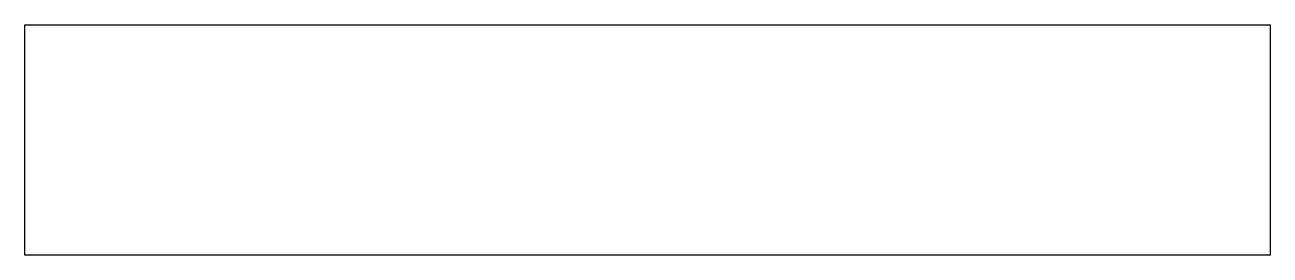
# Model space of a CAD drawing. Header units: millimetres. Extents: x -40 to 10, y 5 to 14.2.
import ezdxf

# ---------------------------------------------------------------- set-up
doc = ezdxf.new("R2010")
doc.units = ezdxf.units.MM
doc.layers.get('0').update_dxf_attribs({"linetype": 'CONTINUOUS'})

msp = doc.modelspace()

# ---------------------------------------------------------------- linework, layer by layer
msp.add_lwpolyline([(-40, 14.25), (10, 14.25), (10, 5), (-40, 5)], close=True)

doc.saveas('drawing.dxf')
